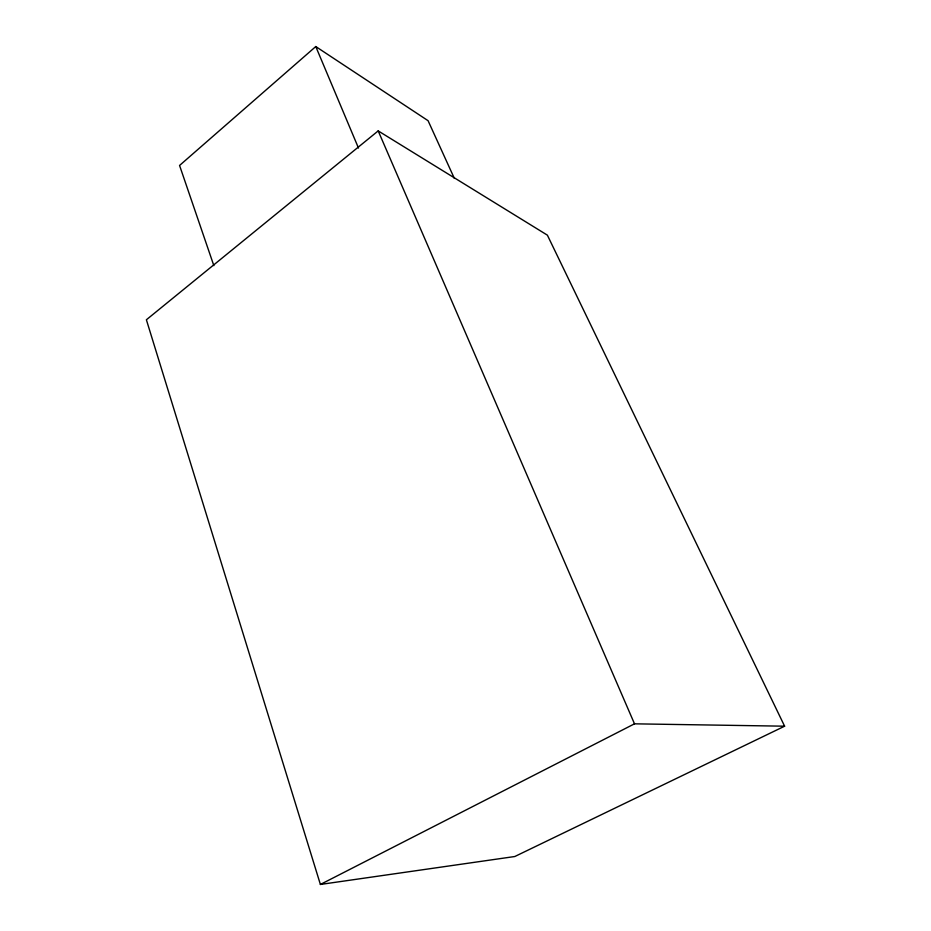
<?xml version="1.0" encoding="UTF-8"?>
<svg xmlns="http://www.w3.org/2000/svg" width="931" height="931" viewBox="0 0 931 931"><rect width="100%" height="100%" fill="white"/><g stroke="black" fill="none" stroke-linecap="round" stroke-linejoin="round"><path stroke-width="1.4" d="M454.375 178.426L428.074 120.693L315.772 46.55L179.567 165.462L213.839 265.626M378.195 130.899L146.388 319.775L320.392 884.45L514.796 856.52L784.612 726.192L547.381 235.159L378.195 130.899L634.5 723.829L784.612 726.192M320.392 884.45L634.5 723.829M315.772 46.55L358.482 148.041"/></g></svg>
